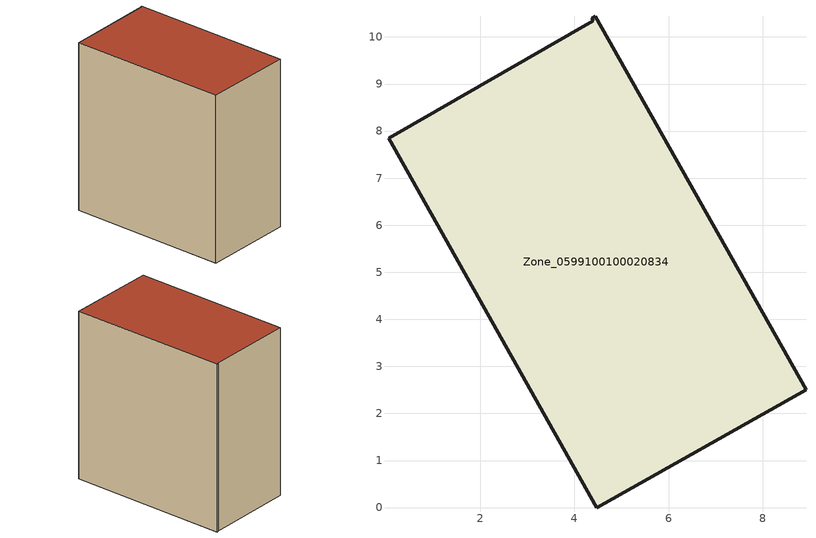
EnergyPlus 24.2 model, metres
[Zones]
Zone_0599100100020834
 floor ground (C_G): 0.05,7.85 4.4,10.34 4.37,10.39 4.44,10.44 8.92,2.5 4.48,0 z3.6
 wall outside (C_F): 8.92,2.5 4.44,10.44 4.37,10.39 4.4,10.34 0.05,7.85 4.48,0 8.92,2.5 z3.6:13.19
 roof outside (C_R): 4.4,10.34 0.05,7.85 4.48,0 8.92,2.5 4.44,10.44 4.37,10.39 z13.19
[BUILDING]
Pand.0599100100020834: North Axis=0; Terrain=City; Loads Convergence Tolerance Value=0.04; Temperature Convergence Tolerance Value=0.4; Solar Distribution=FullExterior; Maximum Number of Warmup Days=25; Minimum Number of Warmup Days=1
[Site:Location]
Rotterdam.The.Hague.AP_ZH_NLD Design_Conditions: Latitude=51.96; Longitude=4.45; Time Zone=1; Elevation=-4.5
[SITE:GROUNDTEMPERATURE:BUILDINGSURFACE]
18, 18, 18, 18, 18, 18, 18, 18, 18, 18, 18, 18
[MATERIAL] Thermal Absorptance=0.9; Solar Absorptance=0.7; Visible Absorptance=0.7
Name | Roughness | Thickness | Conductivity | Density | Specific Heat
G.TI.2015-2018 | MediumSmooth | 0.15 | 0.0428571 | 540 | 1210
F.TI.2015-2018 | Rough | 0.3 | 0.0666667 | 1920 | 840
R.TI.2015-2018 | MediumRough | 0.2 | 0.0333333 | 1500 | 1000
[CONSTRUCTION]
C_G: G.TI.2015-2018
C_F: F.TI.2015-2018
C_R: R.TI.2015-2018
[ZONE]
Zone_0599100100020834: Type=1; Multiplier=1; Ceiling Height=Autocalculate; Volume=Autocalculate; Floor Area=autocalculate; Part of Total Floor Area=Yes
[ZONEINFILTRATION:DESIGNFLOWRATE]
Infil_Zone_0599100100020834: Zone or ZoneList or Space or SpaceList=Zone_0599100100020834; Schedule=AlwaysOn; Design Flow Rate Calculation Method=Flow/Area; Flow Rate per Floor Area=0.0015; Constant Term Coefficient=1; Temperature Term Coefficient=0; Velocity Term Coefficient=0; Velocity Squared Term Coefficient=0
[HVACTEMPLATE:ZONE:IDEALLOADSAIRSYSTEM]
Zone_0599100100020834: Maximum Heating Supply Air Temperature=50; Minimum Cooling Supply Air Temperature=13; Maximum Heating Supply Air Humidity Ratio=0.0156; Minimum Cooling Supply Air Humidity Ratio=0.0077; Heating Limit=NoLimit; Cooling Limit=NoLimit; Dehumidification Control Type=ConstantSensibleHeatRatio; Cooling Sensible Heat Ratio=0.7; Dehumidification Setpoint=60; Humidification Control Type=None; Humidification Setpoint=30; Outdoor Air Method=None; Outdoor Air Flow Rate per Person=0.00944; Outdoor Air Flow Rate per Zone Floor Area=0; Outdoor Air Flow Rate per Zone=0; Demand Controlled Ventilation Type=None; Outdoor Air Economizer Type=NoEconomizer; Heat Recovery Type=None; Sensible Heat Recovery Effectiveness=0.7; Latent Heat Recovery Effectiveness=0.65
[ZONECONTROL:THERMOSTAT]
ThermostatControl_Zone_0599100100020834: Zone or ZoneList=Zone_0599100100020834; Control Type Schedule=DualSetpointControlType; Control 1=Thermostat_Zone_0599100100020834; Temperature Difference Between Cutout And Setpoint=0
[THERMOSTATSETPOINT:DUALSETPOINT]
Thermostat_Zone_0599100100020834: Heating Setpoint Temperature Schedule=HeatingSetpoint_Zone_0599100100020834; Cooling Setpoint Temperature Schedule=CoolingSetpoint_Zone_0599100100020834
[SCHEDULE:COMPACT]
HeatingSetpoint_Zone_0599100100020834: Through: 12/31, For: AllDays, Until: 24:00, 21
CoolingSetpoint_Zone_0599100100020834: Through: 12/31, For: AllDays, Until: 24:00, 24
DualSetpointControlType: Through: 12/31, For: AllDays, Until: 24:00, 4
AlwaysOn: Through: 12/31, For: AllDays, Until: 24:00, 1
